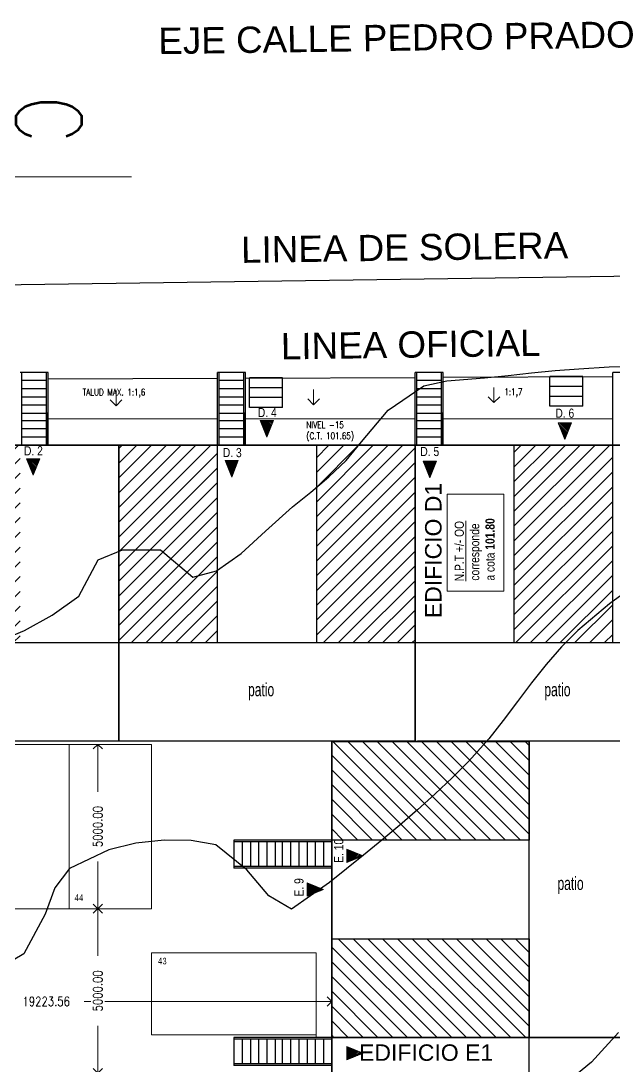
# Model space of a CAD drawing. Header units: metres. Extents: x -632 to 145, y -170 to 252.
# Drawn here: x 31.44 to 49.45, y 54.24 to 86.02 of the extents above; entities that cross this region are included whole.
import ezdxf

# ---------------------------------------------------------------- set-up
doc = ezdxf.new("R2010")
doc.units = ezdxf.units.M
doc.header["$LTSCALE"] = 5
doc.header["$MEASUREMENT"] = 0
doc.layers.get('0').update_dxf_attribs({"color": 30})
doc.layers.get('DEFPOINTS').update_dxf_attribs({"color": 210})
for name, color, linetype, lineweight in [('A-ANNO-SYMB', 3, 'Continuous', 18), ('U-ANNO-TEXT', 3, 'Continuous', 18), ('U-CONT-LEVL', 8, 'Continuous', 18), ('U-PARK-MNR', 255, 'Continuous', 13)]:
    doc.layers.add(name, color=color, linetype=linetype, lineweight=lineweight)
doc.layers.add('U-ANNO-DIMS', color=210, linetype='Continuous', lineweight=18, plot=False)
for name, color, linetype in [('U-BLDG', 7, 'Continuous'), ('U-PROP', 1, 'Continuous'), ('U-SDWK', 4, 'Continuous'), ('U-STRS', 4, 'Continuous'), ('U-TOPO-CURV', 8, 'Continuous')]:
    doc.layers.add(name, color=color, linetype=linetype)
doc.styles.add('E-ARIAL', font='arial.ttf')
doc.styles.add('E-ROMANS', font='romans.shx', dxfattribs={"width": 0.8})
doc.dimstyles.new('E-0001_ARW_24', dxfattribs={"dimscale": 0.001, "dimtxt": 2.4, "dimasz": 2.4, "dimexe": 1.2, "dimexo": 0.8, "dimgap": 1.2, "dimtad": 0, "dimdec": 0, "dimlfac": 1000, "dimzin": 0, "dimdsep": 46, "dimtxsty": 'E-ROMANS', "dimblk": 'OPEN90', "dimcen": 1.2, "dimclrd": 256, "dimclre": 256, "dimclrt": 256, "dimadec": 0, "dimazin": 0, "dimtfac": 1, "dimtdec": 0, "dimtmove": 1, "dimatfit": 3, "dimldrblk": 'OPEN90', "dimfxl": 1, "dimtfill": 1, "dimtolj": 1, "dimtzin": 0, "dimlwd": -1, "dimarcsym": 0})

# ---------------------------------------------------------------- blocks, each defined once
blk = doc.blocks.new('_Open90')
at = {"color": 0, "linetype": 'ByBlock', "lineweight": -2}
for p, q in [((0, 0), (-1, 0)), ((-0.5, 0.5), (0, 0)), ((0, 0), (-0.5, -0.5))]:
    blk.add_line(p, q, dxfattribs=at)
blk = doc.blocks.new('*D10')
at = {"layer": 'DEFPOINTS', "color": 0, "transparency": 16777216}
for p in [(21.656, 57.064), (40.879, 57.038), (21.656, 56.211)]:
    blk.add_point(p, dxfattribs=at)
at = {"layer": 'U-ANNO-DIMS', "color": 1, "lineweight": -2, "transparency": 16777216}
for p, q in [((21.656, 57.064), (21.656, 55.811)), ((40.879, 57.038), (40.879, 55.811))]:
    blk.add_line(p, q, dxfattribs=at)
at = {"layer": 'U-ANNO-DIMS', "color": 1, "transparency": 16777216}
for p, q in [((21.936, 56.211), (31.055, 56.211)), ((40.599, 56.211), (33.359, 56.211))]:
    blk.add_line(p, q, dxfattribs=at)
at = {"layer": 'U-ANNO-DIMS', "color": 1, "transparency": 16777216, "xscale": 0.28, "yscale": 0.28, "zscale": 0.28, "rotation": 180}
blk.add_blockref('_Open90', (21.656, 56.211), dxfattribs=at)
at = {"layer": 'U-ANNO-DIMS', "color": 1, "transparency": 16777216, "xscale": 0.28, "yscale": 0.28, "zscale": 0.28}
blk.add_blockref('_Open90', (40.879, 56.211), dxfattribs=at)
at = {"layer": 'U-ANNO-DIMS', "color": 2, "transparency": 16777216, "insert": (32.207, 56.211), "char_height": 0.28, "attachment_point": 5, "style": 'E-ROMANS', "bg_fill": 3, "box_fill_scale": 1.25, "bg_fill_color": 256, "bg_fill_true_color": 13158600, "bg_fill_transparency": 0}
blk.add_mtext('\\A1;19223.56', dxfattribs=at)
blk = doc.blocks.new('*D49')
at = {"layer": 'DEFPOINTS', "color": 0, "transparency": 16777216}
for p in [(33.774, 64.026), (33.774, 64.026), (33.774, 59.026)]:
    blk.add_point(p, dxfattribs=at)
at = {"layer": 'U-ANNO-DIMS', "color": 1, "transparency": 16777216}
for p, q in [((33.774, 63.746), (33.774, 62.587)), ((33.774, 59.306), (33.774, 60.465))]:
    blk.add_line(p, q, dxfattribs=at)
at = {"layer": 'U-ANNO-DIMS', "color": 1, "transparency": 16777216, "xscale": 0.28, "yscale": 0.28, "zscale": 0.28}
for p, rotation in [((33.774, 64.026), 90), ((33.774, 59.026), 270)]:
    blk.add_blockref('_Open90', p, dxfattribs=dict(at, rotation=rotation))
at = {"layer": 'U-ANNO-DIMS', "color": 2, "transparency": 16777216, "insert": (33.774, 61.526), "char_height": 0.28, "attachment_point": 5, "rotation": 90, "style": 'E-ROMANS', "bg_fill": 3, "box_fill_scale": 1.25, "bg_fill_color": 256, "bg_fill_true_color": 13158600, "bg_fill_transparency": 0}
blk.add_mtext('\\A1;5000.00', dxfattribs=at)
blk = doc.blocks.new('*D68')
at = {"layer": 'DEFPOINTS', "color": 0, "transparency": 16777216}
for p in [(33.34, 59.031), (33.774, 59.031), (33.34, 54.031)]:
    blk.add_point(p, dxfattribs=at)
at = {"layer": 'U-ANNO-DIMS', "color": 1, "transparency": 16777216}
for p, q in [((33.774, 58.751), (33.774, 57.592)), ((33.774, 54.311), (33.774, 55.47))]:
    blk.add_line(p, q, dxfattribs=at)
at = {"layer": 'U-ANNO-DIMS', "color": 1, "transparency": 16777216, "xscale": 0.28, "yscale": 0.28, "zscale": 0.28}
for p, rotation in [((33.774, 59.031), 90), ((33.774, 54.031), 270)]:
    blk.add_blockref('_Open90', p, dxfattribs=dict(at, rotation=rotation))
at = {"layer": 'U-ANNO-DIMS', "color": 2, "transparency": 16777216, "insert": (33.774, 56.531), "char_height": 0.28, "attachment_point": 5, "rotation": 90, "style": 'E-ROMANS', "bg_fill": 3, "box_fill_scale": 1.25, "bg_fill_color": 256, "bg_fill_true_color": 13158600, "bg_fill_transparency": 0}
blk.add_mtext('\\A1;5000.00', dxfattribs=at)

msp = doc.modelspace()

# ---------------------------------------------------------------- hatches: boundary and pattern name
at = {"layer": 'A-ANNO-SYMB'}
h = msp.add_hatch(dxfattribs=at)
h.set_pattern_fill('ANSI31', color=256, scale=0.01, style=0)
h.set_pattern_definition([(135, (42.159226, 81.626347), (-0.02245064, -0.02245064), [])])
h.paths.add_polyline_path([(38.905246, 73.368033), (38.705246, 73.868033), (39.105246, 73.868033)])
h = msp.add_hatch(dxfattribs=at)
h.set_pattern_fill('ANSI31', color=256, scale=0.01, style=0)
h.set_pattern_definition([(135, (51.213784, 81.553636), (-0.02245064, -0.02245064), [])])
h.paths.add_polyline_path([(47.959803, 73.295322), (47.759803, 73.795322), (48.159803, 73.795322)])
h = msp.add_hatch(dxfattribs=at)
h.set_pattern_fill('ANSI31', color=256, scale=0.01, style=0)
h.set_pattern_definition([(135, (35.063375, 80.46817), (-0.02245064, -0.02245064), [])])
h.paths.add_polyline_path([(31.809395, 72.209856), (31.609395, 72.709856), (32.009395, 72.709856)])
h = msp.add_hatch(dxfattribs=at)
h.set_pattern_fill('ANSI31', color=256, scale=0.01, style=0)
h.set_pattern_definition([(135, (41.094955, 80.410567), (-0.02245064, -0.02245064), [])])
h.paths.add_polyline_path([(37.840974, 72.152253), (37.640974, 72.652253), (38.040974, 72.652253)])
h = msp.add_hatch(dxfattribs=at)
h.set_pattern_fill('ANSI31', color=256, scale=0.01, style=0)
h.set_pattern_definition([(135, (47.111034, 80.38913), (-0.02245064, -0.02245064), [])])
h.paths.add_polyline_path([(43.857053, 72.130816), (43.657053, 72.630816), (44.057053, 72.630816)])
h = msp.add_hatch(dxfattribs=at)
h.set_pattern_fill('ANSI31', color=256, scale=0.01, angle=90, style=0)
h.set_pattern_definition([(225, (33.577944, 63.891698), (0.02245064, -0.02245064), [])])
h.paths.add_polyline_path([(41.836258, 60.637718), (41.336258, 60.437718), (41.336258, 60.837718)])
h = msp.add_hatch(dxfattribs=at)
h.set_pattern_fill('ANSI31', color=256, scale=0.01, angle=90, style=0)
h.set_pattern_definition([(225, (32.369535, 62.868967), (0.02245064, -0.02245064), [])])
h.paths.add_polyline_path([(40.627849, 59.614986), (40.127849, 59.414986), (40.127849, 59.814986)])
h = msp.add_hatch(dxfattribs=at)
h.set_pattern_fill('ANSI31', color=256, scale=0.01, angle=90, style=0)
h.set_pattern_definition([(225, (33.577944, 57.891698), (0.02245064, -0.02245064), [])])
h.paths.add_polyline_path([(41.836258, 54.637718), (41.336258, 54.437718), (41.336258, 54.837718)])
at = {"layer": 'U-BLDG'}
h = msp.add_hatch(dxfattribs=at)
h.set_pattern_fill('ANSI31', color=256, scale=0.1, angle=3.3640869, style=0)
h.set_pattern_definition([(45, (25.4151, -32.5133), (-0.2245064, 0.2245064), [])])
h.paths.add_polyline_path([(58.413458, 73.118033), (58.413458, 67.118033), (61.413458, 67.118033), (61.413458, 73.118033)])
h.paths.add_polyline_path([(52.413458, 73.118033), (52.413458, 67.118033), (55.413458, 67.118033), (55.413458, 73.118033)])
h.paths.add_polyline_path([(46.413458, 73.118033), (46.413458, 67.118033), (49.413458, 67.118033), (49.413458, 73.118033)])
h.paths.add_polyline_path([(40.413458, 73.118033), (40.413458, 67.118033), (43.413458, 67.118033), (43.413458, 73.118033)])
h.paths.add_polyline_path([(34.413458, 73.118033), (34.413458, 67.118033), (37.413458, 67.118033), (37.413458, 73.118033)])
h.paths.add_polyline_path([(28.413458, 73.118033), (28.413458, 67.118033), (31.413458, 67.118033), (31.413458, 73.118033)])
h = msp.add_hatch(dxfattribs=at)
h.set_pattern_fill('ANSI31', color=256, scale=0.1, angle=93.3640869, style=0)
h.set_pattern_definition([(135, (25.74016, -32.51636), (-0.2245064, -0.2245064), [])])
h.paths.add_polyline_path([(46.877849, 61.114986), (46.877849, 64.114986), (42.639101, 64.114986), (40.877849, 64.114986), (40.877849, 61.114986)])
h.paths.add_polyline_path([(46.877849, 55.114986), (46.877849, 58.114986), (43.077849, 58.114986), (40.877849, 58.114986), (40.877849, 55.114986)])
h.paths.add_polyline_path([(46.877849, 49.114986), (46.877849, 52.114986), (43.077849, 52.114986), (43.077849, 52.114986), (40.877849, 52.114986), (40.877849, 49.114986)])

# ---------------------------------------------------------------- linework, layer by layer
at = {"layer": 'A-ANNO-SYMB'}
for p, q in [((30.106667, 81.282814), (34.794011, 81.282814)), ((38.905246, 73.368033), (38.705246, 73.868033)), ((39.105246, 73.868033), (38.705246, 73.868033)), ((38.905246, 73.368033), (39.105246, 73.868033)), ((47.959803, 73.295322), (47.759803, 73.795322)), ((48.159803, 73.795322), (47.759803, 73.795322)), ((47.959803, 73.295322), (48.159803, 73.795322)), ((31.809395, 72.209856), (31.609395, 72.709856)), ((32.009395, 72.709856), (31.609395, 72.709856)), ((31.809395, 72.209856), (32.009395, 72.709856)), ((37.840974, 72.152253), (37.640974, 72.652253)), ((38.040974, 72.652253), (37.640974, 72.652253)), ((37.840974, 72.152253), (38.040974, 72.652253)), ((43.857053, 72.130816), (43.657053, 72.630816)), ((44.057053, 72.630816), (43.657053, 72.630816)), ((43.857053, 72.130816), (44.057053, 72.630816)), ((41.336258, 60.837718), (41.336258, 60.437718)), ((41.836258, 60.637718), (41.336258, 60.837718)), ((41.836258, 60.637718), (41.336258, 60.437718)), ((40.127849, 59.814986), (40.127849, 59.414986)), ((40.627849, 59.614986), (40.127849, 59.814986)), ((40.627849, 59.614986), (40.127849, 59.414986)), ((41.336258, 54.837718), (41.336258, 54.437718)), ((41.836258, 54.637718), (41.336258, 54.837718)), ((41.836258, 54.637718), (41.336258, 54.437718))]:
    msp.add_line(p, q, dxfattribs=at)
at = {"layer": 'U-ANNO-DIMS'}
for p, q in [((34.328726, 74.780294), (34.328726, 74.320719)), ((40.328701, 74.811577), (40.328701, 74.352002)), ((45.805135, 74.873993), (45.805135, 74.414418)), ((34.328726, 74.320719), (34.151949, 74.497496)), ((34.328726, 74.320719), (34.505503, 74.497496)), ((40.328701, 74.352002), (40.151925, 74.528779)), ((40.328701, 74.352002), (40.505478, 74.528779)), ((45.805135, 74.414418), (45.628358, 74.591195)), ((45.805135, 74.414418), (45.981912, 74.591195))]:
    msp.add_line(p, q, dxfattribs=at)
at = {"layer": 'U-ANNO-TEXT'}
msp.add_lwpolyline([(44.386595, 68.686945), (44.386595, 71.626848), (46.107788, 71.626848), (46.107788, 68.686945)], close=True, dxfattribs=at)
at = {"layer": 'U-BLDG'}
for points in [[(37.413458, 67.118033), (37.413458, 73.118033), (34.413458, 73.118033), (34.413458, 67.118033), (37.413458, 67.118033)], [(43.413458, 67.118033), (43.413458, 73.118033), (40.413458, 73.118033), (40.413458, 67.118033), (43.413458, 67.118033)], [(49.413458, 67.118033), (49.413458, 73.118033), (46.413458, 73.118033), (46.413458, 67.118033), (49.413458, 67.118033)], [(46.877849, 61.114986), (40.877849, 61.114986), (40.877849, 64.114986), (46.877849, 64.114986), (46.877849, 61.114986)], [(46.877849, 55.114986), (40.877849, 55.114986), (40.877849, 58.114986), (46.877849, 58.114986), (46.877849, 55.114986)]]:
    msp.add_lwpolyline(points, dxfattribs=at)
at = {"layer": 'U-CONT-LEVL'}
for p, q in [((37.413458, 73.918033), (32.263458, 73.918033)), ((43.413458, 73.918033), (38.263458, 73.918033)), ((49.413458, 73.918033), (44.263458, 73.918033))]:
    msp.add_line(p, q, dxfattribs=at)
at = {"layer": 'U-PARK-MNR'}
for points in [[(30.406171, 59.026109), (32.906171, 59.026109), (32.906171, 64.026109), (30.406171, 64.026109)], [(32.906171, 59.026109), (35.406171, 59.026109), (35.406171, 64.026109), (32.906171, 64.026109)], [(40.402072, 57.691553), (40.402072, 55.191553), (35.402072, 55.191553), (35.402072, 57.691553)]]:
    msp.add_lwpolyline(points, close=True, dxfattribs=at)
at = {"layer": 'U-PROP'}
for p, q in [((32.263458, 75.134977), (37.413458, 75.156866)), ((38.263458, 75.160479), (43.413458, 75.182368)), ((44.263458, 75.185981), (49.413458, 75.20787)), ((25.413458, 73.118033), (70.413458, 73.118033)), ((34.413458, 73.118033), (34.413458, 64.118033)), ((34.413458, 64.118033), (34.413458, 73.118033)), ((43.413458, 73.118033), (43.413458, 64.118033)), ((43.413458, 64.118033), (43.413458, 73.118033)), ((34.679682, 64.118033), (25.413458, 64.118033)), ((43.413458, 64.118033), (34.413458, 64.118033)), ((40.877849, 55.114986), (40.877849, 64.114986)), ((52.483416, 64.118033), (43.483416, 64.118033)), ((49.877849, 55.114986), (40.877849, 55.114986)), ((40.877849, 46.114986), (40.877849, 55.114986)), ((40.877849, 55.114986), (49.877849, 55.114986))]:
    msp.add_line(p, q, dxfattribs=at)
for points in [[(70.413458, 67.118033), (70.413458, 73.118033), (25.413458, 73.118033), (25.413458, 67.118033)], [(46.877849, 46.114986), (46.877849, 64.114986), (40.877849, 64.114986), (40.877849, 46.114986)]]:
    msp.add_lwpolyline(points, close=True, dxfattribs=at)
at = {"layer": 'U-SDWK'}
msp.add_line((-34.723271, 77.075572), (139.07021, 79.528788), dxfattribs=at)
at = {"layer": 'U-STRS', "extrusion": (-3.38045e-16, -6.62326e-28, -1)}
for p, q in [((32.263458, 75.333002), (31.413458, 75.333002)), ((31.463458, 74.083002), (31.463458, 75.333002)), ((32.213458, 73.363002), (32.213458, 75.333002)), ((32.263458, 73.118033), (32.263458, 75.333002)), ((37.413458, 74.083002), (37.413458, 75.333002)), ((38.263458, 75.333002), (37.413458, 75.333002)), ((37.463458, 74.083002), (37.463458, 75.333002)), ((38.213458, 73.363002), (38.213458, 75.333002)), ((38.263458, 73.118033), (38.263458, 75.333002)), ((43.413458, 74.083002), (43.413458, 75.333002)), ((44.263458, 75.333002), (43.413458, 75.333002)), ((43.463458, 74.083002), (43.463458, 75.333002)), ((44.213458, 73.363002), (44.213458, 75.333002)), ((44.263458, 73.118033), (44.263458, 75.333002)), ((49.413458, 74.083002), (49.413458, 75.333002)), ((50.263458, 75.333002), (49.413458, 75.333002)), ((32.213458, 75.083002), (31.463458, 75.083002)), ((32.213458, 73.957191), (32.212349, 75.132109)), ((38.213458, 75.083002), (37.463458, 75.083002)), ((38.213458, 73.957191), (38.212349, 75.132109)), ((44.213458, 75.083002), (43.463458, 75.083002)), ((44.213458, 73.957191), (44.212349, 75.132109)), ((32.213458, 74.833002), (31.463458, 74.833002)), ((38.213458, 74.833002), (37.463458, 74.833002)), ((44.213458, 74.833002), (43.463458, 74.833002)), ((32.213458, 74.583002), (31.463458, 74.583002)), ((38.213458, 74.583002), (37.463458, 74.583002)), ((44.213458, 74.583002), (43.463458, 74.583002)), ((32.213458, 74.333002), (31.463458, 74.333002)), ((31.463458, 73.118033), (31.463458, 74.238033)), ((32.213458, 74.083002), (31.463458, 74.083002)), ((37.413458, 73.118033), (37.413458, 74.238033)), ((38.213458, 74.333002), (37.463458, 74.333002)), ((37.463458, 73.118033), (37.463458, 74.238033)), ((38.213458, 74.083002), (37.463458, 74.083002)), ((43.413458, 73.118033), (43.413458, 74.238033)), ((44.213458, 74.333002), (43.463458, 74.333002)), ((43.463458, 73.118033), (43.463458, 74.238033)), ((44.213458, 74.083002), (43.463458, 74.083002)), ((49.413458, 73.118033), (49.413458, 74.238033)), ((32.213458, 73.863002), (31.463458, 73.863002)), ((38.213458, 73.863002), (37.463458, 73.863002)), ((44.213458, 73.863002), (43.463458, 73.863002)), ((32.213458, 73.613002), (31.463458, 73.613002)), ((38.213458, 73.613002), (37.463458, 73.613002)), ((44.213458, 73.613002), (43.463458, 73.613002)), ((32.213458, 73.363002), (31.463458, 73.363002)), ((32.213458, 73.363002), (31.463458, 73.363002)), ((32.213458, 73.118033), (32.213458, 73.363002)), ((38.213458, 73.363002), (37.463458, 73.363002)), ((38.213458, 73.363002), (37.463458, 73.363002)), ((38.213458, 73.118033), (38.213458, 73.363002)), ((44.213458, 73.363002), (43.463458, 73.363002)), ((44.213458, 73.363002), (43.463458, 73.363002)), ((44.213458, 73.118033), (44.213458, 73.363002))]:
    msp.add_line(p, q, dxfattribs=at)
at = {"layer": 'U-STRS'}
for p, q in [((39.379632, 75.16626), (38.379632, 75.16626)), ((38.379632, 74.26626), (38.379632, 75.16626)), ((39.379632, 74.26626), (39.379632, 75.16626)), ((48.507345, 75.205055), (47.507345, 75.205055)), ((47.507345, 74.305055), (47.507345, 75.205055)), ((48.507345, 74.305055), (48.507345, 75.205055)), ((39.379632, 74.86626), (38.379632, 74.86626)), ((48.507345, 74.905055), (47.507345, 74.905055)), ((39.379632, 74.56626), (38.379632, 74.56626)), ((48.507345, 74.605055), (47.507345, 74.605055)), ((32.213458, 74.112221), (32.213458, 73.118033)), ((38.213458, 74.112221), (38.213458, 73.118033)), ((39.379632, 74.26626), (38.379632, 74.26626)), ((44.213458, 74.112221), (44.213458, 73.118033)), ((48.507345, 74.305055), (47.507345, 74.305055)), ((37.907849, 61.114986), (37.907849, 60.264986)), ((40.877849, 61.114986), (37.907849, 61.114986)), ((40.877849, 61.064986), (37.907849, 61.064986)), ((38.157849, 61.064986), (38.157849, 60.314986)), ((38.407849, 61.064986), (38.407849, 60.314986)), ((38.657849, 61.064986), (38.657849, 60.314986)), ((38.907849, 61.064986), (38.907849, 60.314986)), ((39.157849, 61.064986), (39.157849, 60.314986)), ((39.377849, 61.064986), (39.377849, 60.314986)), ((39.627849, 61.064986), (39.627849, 60.314986)), ((39.877849, 61.064986), (39.877849, 60.314986)), ((40.127849, 61.064986), (40.127849, 60.314986)), ((40.377849, 61.064986), (40.377849, 60.314986)), ((40.627849, 61.064986), (40.627849, 60.314986)), ((40.877849, 61.114986), (40.877849, 60.264986)), ((39.157849, 60.314986), (37.907849, 60.314986)), ((39.157849, 60.264986), (37.907849, 60.264986)), ((40.877849, 60.314986), (39.157849, 60.314986)), ((40.877849, 60.264986), (39.157849, 60.264986)), ((37.907849, 55.114986), (37.907849, 54.264986)), ((40.877849, 55.114986), (37.907849, 55.114986)), ((40.877849, 55.064986), (37.907849, 55.064986)), ((38.157849, 55.064986), (38.157849, 54.314986)), ((38.407849, 55.064986), (38.407849, 54.314986)), ((38.657849, 55.064986), (38.657849, 54.314986)), ((38.907849, 55.064986), (38.907849, 54.314986)), ((39.157849, 55.064986), (39.157849, 54.314986)), ((39.377849, 55.064986), (39.377849, 54.314986)), ((39.627849, 55.064986), (39.627849, 54.314986)), ((39.877849, 55.064986), (39.877849, 54.314986)), ((40.127849, 55.064986), (40.127849, 54.314986)), ((40.377849, 55.064986), (40.377849, 54.314986)), ((40.627849, 55.064986), (40.627849, 54.314986)), ((40.877849, 55.114986), (40.877849, 54.264986)), ((39.157849, 54.314986), (37.907849, 54.314986)), ((39.157849, 54.264986), (37.907849, 54.264986)), ((40.877849, 54.314986), (39.157849, 54.314986)), ((40.877849, 54.264986), (39.157849, 54.264986))]:
    msp.add_line(p, q, dxfattribs=at)
at = {"layer": 'U-TOPO-CURV'}
for points, elevation in [([(30.648772, 67.113693), (31.548304, 67.490548), (32.385883, 67.950899), (33.196036, 68.53204), (33.788284, 69.634009), (34.519526, 69.936614), (35.682487, 69.942038), (36.662641, 69.11011), (37.383492, 69.303988), (38.123122, 69.829663), (38.86319, 70.508609), (39.68599, 71.243214), (40.247513, 71.693588), (40.793988, 72.163142), (41.313156, 72.659428), (41.783295, 73.223889), (42.587476, 74.187785), (43.680659, 74.927977), (44.373736, 75.08135), (45.520537, 75.163597), (46.234438, 75.241496), (46.948933, 75.31764), (47.663992, 75.387399), (48.379588, 75.446145), (49.30038, 75.498045), (50.008439, 75.514472)], 102.5), ([(49.586653, 55.269089), (48.767002, 54.363593), (48.144221, 53.845877), (47.414802, 53.330105), (46.80762, 52.86115), (46.556979, 52.440086), (49.12552, 51.964669), (49.620189, 51.326021)], 101.5)]:
    msp.add_lwpolyline(points, dxfattribs=dict(at, elevation=elevation))

# ---------------------------------------------------------------- texts
at = {"layer": 'U-ANNO-TEXT', "style": 'E-ARIAL'}
for s, p in [('EJE CALLE PEDRO PRADO', (35.617044, 85.00752)), ('LINEA DE SOLERA', (38.129473, 78.661851)), ('LINEA OFICIAL', (39.338247, 75.724992))]:
    msp.add_text(s, height=0.8, rotation=0.8086118, dxfattribs=at).set_placement(p)
at = {"layer": 'U-ANNO-TEXT', "attachment_point": 1, "style": 'E-ROMANS'}
for s, insert, char_height, width, rotation in [('C', (33.285419, 83.747413), 2, 9.9121, 270), (' {\\fArial|b0|i0|c0|p34;\\LN.P.T +/- OO\\P\\l  corresponde \\P  a cota \\fArial|b1|i0|c0|p34;101.80}', (44.612399, 68.829198), 0.28, 9.3704, 90), ('{\\fArial|b0|i0|c0|p34;E. 10}', (40.95042, 60.422626), 0.28, 1.6507, 90), ('{\\fArial|b0|i0|c0|p34;E. 9}', (39.742011, 59.399895), 0.28, 1.6507, 90)]:
    msp.add_mtext(s, dxfattribs=dict(at, insert=insert, char_height=char_height, width=width, rotation=rotation))
at = {"layer": 'U-ANNO-TEXT'}
for s, insert, char_height, attachment_point, style in [('TALUD MAX. 1:1,6', (33.310677, 74.700912), 0.2, 4, 'E-ROMANS'), ('1:1,7', (46.121559, 74.71251), 0.2, 4, 'E-ROMANS'), ('NIVEL -15\\P(C.T. 101.65)', (40.109293, 73.537865), 0.2, 4, 'E-ROMANS'), ('EDIFICIO E1', (45.782462, 54.650969), 0.5, 6, 'E-ARIAL')]:
    msp.add_mtext(s, dxfattribs=dict(at, insert=insert, char_height=char_height, attachment_point=attachment_point, style=style))
at = {"layer": 'U-ANNO-TEXT', "attachment_point": 1, "style": 'E-ROMANS'}
for s, insert, char_height, width in [('{\\fArial|b0|i0|c0|p34;D. 4}', (38.634532, 74.252533), 0.28, 1.6507), ('{\\fArial|b0|i0|c0|p34;D. 6}', (47.671038, 74.233952), 0.28, 1.6507), ('{\\fArial|b0|i0|c0|p34;D. 2}', (31.531253, 73.089719), 0.28, 1.6507), ('{\\fArial|b0|i0|c0|p34;D. 3}', (37.57026, 73.036753), 0.28, 1.6507), ('{\\fArial|b0|i0|c0|p34;D. 5}', (43.568288, 73.069446), 0.28, 1.6507), ('{\\fArial Narrow|b0|i0|c0|p34;patio}', (38.33634, 65.887964), 0.4, 3.7363), ('{\\fArial Narrow|b0|i0|c0|p34;patio}', (47.33634, 65.887964), 0.4, 3.7363), ('{\\fArial Narrow|b0|i0|c0|p34;patio}', (47.734442, 59.998653), 0.4, 3.7363), ('{\\fMonospac821 BT|b0|i0|c0|p49;44}', (33.063947, 59.460987), 0.2, 0.3971), ('{\\fMonospac821 BT|b0|i0|c0|p49;43}', (35.59677, 57.535854), 0.2, 0.3971)]:
    msp.add_mtext(s, dxfattribs=dict(at, insert=insert, char_height=char_height, width=width))
at = {"layer": 'U-ANNO-TEXT', "insert": (43.966688, 71.976059), "char_height": 0.5, "attachment_point": 6, "rotation": 90, "style": 'E-ARIAL'}
msp.add_mtext('EDIFICIO D1', dxfattribs=at)

# ---------------------------------------------------------------- next in the draw order: dimensions: what is measured, and where the dimension line sits
at = {"layer": 'U-ANNO-DIMS'}
dim = msp.add_linear_dim(base=(33.773677, 64.026109), p1=(33.773677, 59.026109), p2=(33.773677, 64.026109), angle=90, dimstyle='E-0001_ARW_24', override={"dimscale": 1, "dimtxt": 0.28, "dimasz": 0.28, "dimexe": 0.1, "dimexo": 0, "dimgap": 0.4, "dimtad": 0, "dimdec": 2, "dimzin": 1, "dimtxsty": 'E-ROMANS', "dimcen": 0.1, "dimse1": 1, "dimse2": 1, "dimclrd": 1, "dimclre": 250, "dimclrt": 2, "dimtdec": 2, "dimtmove": 2, "dimtzin": 1}, dxfattribs=at)
dim.commit()
dim.dimension.update_dxf_attribs({"geometry": '*D49', "text_midpoint": (33.773677, 61.526109)})
dim = msp.add_linear_dim(base=(21.655691, 56.21124), p1=(40.879253, 57.037847), p2=(21.655691, 57.06372), angle=0, dimstyle='E-0001_ARW_24', override={"dimscale": 1, "dimtxt": 0.28, "dimasz": 0.28, "dimexe": 0.4, "dimexo": 0, "dimgap": 0.4, "dimtad": 0, "dimdec": 2, "dimzin": 1, "dimtxsty": 'E-ROMANS', "dimcen": 0.1, "dimclrd": 1, "dimclre": 1, "dimclrt": 2, "dimtdec": 0, "dimtmove": 1, "dimtzin": 1}, dxfattribs=at)
dim.commit()
dim.dimension.update_dxf_attribs({"geometry": '*D10', "text_midpoint": (32.207472, 56.21124), "dimtype": 160})

# ---------------------------------------------------------------- next in the draw order: linework, layer by layer
at = {"layer": 'U-CONT-LEVL'}
msp.add_line((40.402072, 57.691553), (40.402072, 55.114986), dxfattribs=at)
at = {"layer": 'U-TOPO-CURV', "elevation": 102}
msp.add_lwpolyline([(49.916743, 68.734719), (49.315682, 68.299991), (48.353239, 67.485153), (47.853688, 66.989869), (47.389718, 66.456088), (46.949225, 65.896608), (46.520105, 65.324229), (46.090256, 64.75175), (45.647574, 64.19197), (45.040079, 63.511511), (44.535104, 63.009392), (44.016907, 62.519175), (43.487263, 62.039768), (42.947945, 61.570075), (42.400727, 61.109008), (41.847382, 60.655468), (40.809538, 59.829432), (39.658765, 59.017511), (38.968277, 59.418409), (38.299866, 60.210681), (37.358198, 60.970168), (36.611185, 61.101283), (35.784809, 61.115271), (34.932539, 61.018453), (34.10784, 60.817152), (32.912223, 60.247182), (32.466541, 59.658866), (32.170677, 58.864582), (31.52213, 57.660695), (30.83134, 57.237293)], dxfattribs=at)

# ---------------------------------------------------------------- next in the draw order: dimensions: what is measured, and where the dimension line sits
at = {"layer": 'U-ANNO-DIMS'}
dim = msp.add_linear_dim(base=(33.773677, 59.030993), p1=(33.340498, 54.030993), p2=(33.340498, 59.030993), angle=90, dimstyle='E-0001_ARW_24', override={"dimscale": 1, "dimtxt": 0.28, "dimasz": 0.28, "dimexe": 0.1, "dimexo": 0, "dimgap": 0.4, "dimtad": 0, "dimdec": 2, "dimzin": 1, "dimtxsty": 'E-ROMANS', "dimcen": 0.1, "dimse1": 1, "dimse2": 1, "dimclrd": 1, "dimclre": 250, "dimclrt": 2, "dimtdec": 2, "dimtmove": 2, "dimtzin": 1}, dxfattribs=at)
dim.commit()
dim.dimension.update_dxf_attribs({"geometry": '*D68', "text_midpoint": (33.773677, 56.530993)})

doc.saveas('drawing.dxf')
